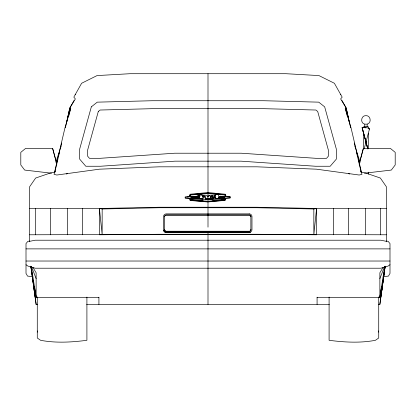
<?xml version="1.0" encoding="UTF-8"?>
<svg xmlns="http://www.w3.org/2000/svg" width="416" height="416" viewBox="0 0 416 416"><rect width="100%" height="100%" fill="white"/><g stroke="black" fill="none" stroke-linecap="round" stroke-linejoin="round"><path stroke-width="0.62" d="M82.675 234.785L82.69 208.489M386.355 208.489L316.586 208.489L313.836 208.988L256.823 207.735L159.177 207.735L102.164 208.988L99.414 208.489L99.414 234.785L159.177 234.265L256.823 234.265L316.586 234.785L316.586 208.489L256.823 207.236L159.177 207.236L99.414 208.489L29.645 208.489M102.164 208.988L102.164 234.681L99.414 208.489M348.436 208.489L348.436 234.785M67.564 234.785L67.564 208.489M164.663 216.741L164.679 216.325A1.643 1.586 0 0 1 166.093 214.958L249.444 214.958A1.643 1.586 0 0 1 250.853 216.325L250.869 216.741M250.869 229.627L250.853 230.048A1.643 1.586 0 0 1 249.444 231.41L166.093 231.41A1.643 1.586 0 0 1 165.001 230.807M316.586 208.489L313.836 234.681L313.836 208.988M384.238 272.444L380.962 296.608M381.618 291.767L385.102 266.219M385.091 266.495L379.87 304.46L378.57 304.46M385.117 266.209L379.87 304.294M384.66 269.537L385.081 266.547M384.358 268.622L384.634 266.77L379.87 297.471L317.08 297.471M381.592 286.166L379.87 296.774M66.68 122.138L69.82 107.905L74.043 100.464M67.106 120.338L69.82 108.046L75.364 98.914L73.824 97.146L81.609 83.268L97.063 75.582L130.01 73.71L285.99 73.71L318.937 75.582L334.391 83.268L342.176 97.146L340.642 98.904L346.18 108.046L348.894 120.338M224.749 199.924L225.16 198.032L215.363 198.562M58.042 158.512L54.777 172.281L50.648 172.895L35.641 178.043L29.645 186.722L29.645 241.784M58.334 157.284L59.634 151.814M60.419 148.502L61.729 142.984M65.338 127.79L69.82 108.914M224.749 199.909L225.16 198.032M68.671 116.293L70.762 108.17L64.969 127.806L54.064 174.356L56.831 175.022L99.414 169.182L159.177 166.816L256.823 166.816L316.456 169.177L359.169 175.022L361.936 174.356L351.031 127.806L345.238 108.17L347.329 116.293M359.18 164.336L363.366 148.429L390.411 148.429L395.2 152.344L395.2 164.949L391.336 170.071L364.437 173.207M55.073 171.184L54.787 172.281L55.058 171.096M37.274 332.145L37.601 330.928M359.382 162.947L363.366 148.429M364.255 148.496L369.637 128.404A50.565 30.425 87.4 0 0 362.102 127.587L367.801 148.855L362.258 128.19A39.546 9.391 89.9 0 1 365.981 127.977M189.852 196.742L190.44 194.615L208 193.138L224.973 194.615L225.508 196.612L219.955 196.149L219.955 196.893L224.354 197.262M55.9 162.271L61.001 146.463M189.842 195.192L189.259 196.851L186.919 196.981M379.87 278.626L384.27 267.207M214.448 196.586L215.587 194.589M382.928 267.602L379.87 272.797L379.87 297.471M207.23 197.033L209.206 195.567L213.07 195.78L212.68 196.305L210.449 196.305L210.449 198.328M213.07 195.78L212.68 196.565L210.449 196.565M201.822 195.302L202.862 195.26L202.327 195.842L207.23 195.551L207.23 197.194M202.862 195.421L202.327 196.004L204.162 195.894M215.363 196.846L213.434 198.832L208.38 199.103L208.38 197.974L207.277 198.931L205.27 198.838M215.363 196.919L213.434 198.806L208.38 199.092M207.724 196.83L209.206 195.733M389.995 264.711L388.112 266.063L380.879 268.211L35.121 268.211L27.888 266.063L26.005 264.711M208 196.711L209.206 195.884M367.271 124.124C371.878 122.829 370.703 115.409 365.924 115.601C361.14 115.409 359.965 122.829 364.572 124.124M364.79 126.698L364.79 124.155L367.125 124.145L367.125 126.698M75.15 94.786L75.738 94.567M66.347 174.028L67.532 173.612M29.645 241.342L35.121 240.214L380.879 240.214L386.355 241.342M29.645 241.062L27.888 241.337L26.005 243.563L26.005 273.421L27.57 276.125L32.427 276.541M31.819 273.452L30.919 266.547M211.864 201.193L214.443 200.938M218.951 200.496L216.372 200.751L218.951 200.455M220.886 200.304L223.46 200.054M224.749 199.748L208 201.328L190.601 199.862L190.284 198.151L202.961 198.734M210.579 201.245L205.421 201.276M211.864 201.126L214.443 200.881M220.241 200.335L223.46 200.028M383.573 276.541L388.43 276.125L389.995 273.421L389.995 243.563L388.112 241.337L386.355 241.062M190.44 194.782L208 193.3L224.973 194.782M191.178 197.21L197.995 196.888L197.954 196.102L189.852 196.82L190.44 195.005L208 193.632L216.798 194.345M199.581 196.919L198.869 196.919L198.832 196.05L199.956 195.983M192.967 196.56L197.33 196.3M215.363 198.697L225.16 198.162L215.363 198.728L215.363 196.685L213.434 198.666L208.38 198.942M201.822 195.463L201.76 194.215L198.073 194.418L198.073 195.775L198.848 195.749L198.848 195.036L199.956 194.99L199.956 196.264M199.919 194.48L201.76 194.376M194.839 196.544L197.33 196.409M204.162 196.035L202.327 196.134L202.862 195.26M230.188 197.829L225.722 198.032L225.077 200.184L207.756 201.703L190.154 200.278L189.722 198.214L185.162 197.917M198.848 195.203L199.956 195.151M191.178 197.252L197.995 196.721L191.178 197.049L191.178 197.782L199.581 197.766M198.073 195.452L199.956 195.348M198.073 195.614L198.848 195.582M218.54 197.709L224.354 197.517M224.354 197.678L220.47 197.808L224.354 197.683L224.354 197.064L219.955 196.659M363.62 126.698L368.295 126.698L368.295 128.648M56.618 162.947L52.634 148.429L25.589 148.429L20.8 152.344L20.8 164.949L24.664 170.071L51.563 173.207M360.942 171.096L361.192 172.276L365.352 172.895L380.359 178.043L386.355 186.722L386.355 241.784M210.449 196.466L212.68 196.466L213.07 195.941L211.78 195.868M198.869 196.685L199.581 196.685L199.581 198.058L196.357 197.954M202.961 196.732L205.27 196.732M199.581 196.846L198.869 196.846L198.832 196.05M202.961 197.766L205.27 197.766M210.449 197.766L213.247 197.756L214.448 196.492L215.587 194.334L218.54 194.516M214.474 197.766L215.363 197.766M218.54 197.766L221.754 197.766M199.581 197.896L191.178 197.621M210.449 198.167L212.155 198.167M190.492 199.456L224.858 199.456M29.645 234.785C148.548 234.416 267.452 234.416 386.355 234.785M26.005 248.882L389.995 248.882M26.005 261.024L389.995 261.024M35.038 296.608L31.762 272.444M31.642 268.622L31.366 266.77L36.13 297.471L98.92 297.471M36.13 304.294L37.43 304.46M86.622 304.46L329.378 304.46M196.357 197.969L198.947 198.058M190.284 198.151L202.961 198.895L202.961 196.565L205.27 196.565L205.27 198.999L207.277 199.092L208.38 198.136L207.277 199.077L205.27 198.983M202.961 198.869L190.284 198.271L190.601 200.049L193.175 200.278M211.78 196.014L213.07 196.076M219.955 196.42L223.044 196.576M227.235 196.784L230.188 196.934M219.955 196.31L224.276 196.544M218.057 194.444L224.973 195.005L225.508 196.7M193.82 200.299L190.601 200.028L190.284 198.312M195.754 200.46L198.978 200.73M200.912 200.897L203.486 201.11M195.754 200.502L198.333 200.725M200.912 200.954L203.486 201.178M219.955 196.82L224.354 197.226M348.468 173.612L349.653 174.028M340.262 94.567L340.85 94.786M341.957 100.464L346.18 107.905L349.32 122.138M33.072 267.602L36.13 272.797L36.13 297.471M31.73 267.207L36.13 278.626M225.373 194.646L226.049 196.726M354.999 146.463L360.1 162.271M378.399 330.928L378.726 332.145M367.801 148.85L362.102 127.582A45.557 21.783 86.7 0 1 365.206 127.785M360.927 171.184L361.213 172.281L357.958 158.512M52.634 148.429L56.82 164.336M346.18 108.914L350.662 127.79M354.271 142.984L355.581 148.502M356.366 151.814L357.666 157.284M36.13 296.774L34.408 286.166M30.883 266.209L36.13 304.46L30.898 266.219M197.995 196.95L197.954 196.102M164.663 229.627L164.679 230.048A1.643 1.586 0 0 0 164.882 230.636M333.31 208.489L333.325 234.785M380.359 208.489L380.359 234.785M378.726 296.967L378.726 337.99L375.398 340.304C360.095 343.21 344.443 342.274 329.092 340.304L329.092 297.076M368.295 133.198L368.295 148.793M368.295 172.182L368.295 174.132M365.981 140.91L365.981 143.307M365.352 208.489L365.352 234.785M363.62 131.856L363.62 148.626M317.08 297.201L317.08 304.46M250.869 216.564L250.869 229.804M218.54 197.86L218.54 194.355L215.587 194.173L214.448 196.326L213.247 197.595L212.155 197.595L212.155 198.328M208 73.71L208 197.09M208 198.323L208 227.146M208 232.326L208 304.46M201.76 194.215L201.76 194.631M164.663 216.564L164.663 229.804M98.92 297.201L98.92 304.46M86.908 297.076L86.908 340.304C71.557 342.274 55.905 343.21 40.602 340.304L37.274 337.99L37.274 296.967M50.648 208.489L50.648 234.785M35.641 208.489L35.641 234.785M250.853 229.871A1.643 1.586 0 0 1 249.444 231.234L166.093 231.234A1.643 1.586 0 0 1 164.679 229.871M250.853 216.502A1.643 1.586 0 0 0 249.444 215.134L166.093 215.134A1.643 1.586 0 0 0 164.679 216.502M163.587 230.365A2.746 2.652 0 0 0 166.306 232.669L249.226 232.669A2.746 2.652 0 0 0 250.598 232.315M369.465 129.08A45.609 14.222 88.5 0 1 369.028 129.09M91.333 106.85L79.68 149.042L79.68 159.125L85.8 166.249L100.469 166.249L175.001 161.164L240.999 161.164L315.531 166.249L330.2 166.249L336.32 159.125L336.32 149.042L324.667 106.85L318.739 102.154L263.76 100.729L152.24 100.729L97.261 102.154L91.333 106.85M98.301 111.467L87.625 150.119L87.625 156.177L89.45 158.304L100.199 158.304L174.73 153.218L241.27 153.218L315.801 158.304L326.55 158.304L328.375 156.177L328.375 150.119L317.699 111.467L315.884 110.027L263.656 108.675L152.344 108.675L100.116 110.027L98.301 111.467M225.67 198.323L225.077 200.382L207.756 201.968L190.154 200.481L189.722 198.328L185.162 198.058L185.162 196.862L189.259 196.617L190.034 194.225L208 192.556L225.373 194.236L226.049 196.477L230.188 196.7L230.188 197.974L225.67 198.323M249.226 213.881L166.306 213.881A2.746 2.652 0 0 0 163.561 216.528L163.561 229.663A2.746 2.652 0 0 0 166.306 232.315L249.226 232.315A2.746 2.652 0 0 0 251.971 229.663L251.971 216.528A2.746 2.652 0 0 0 249.226 213.881"/></g></svg>
